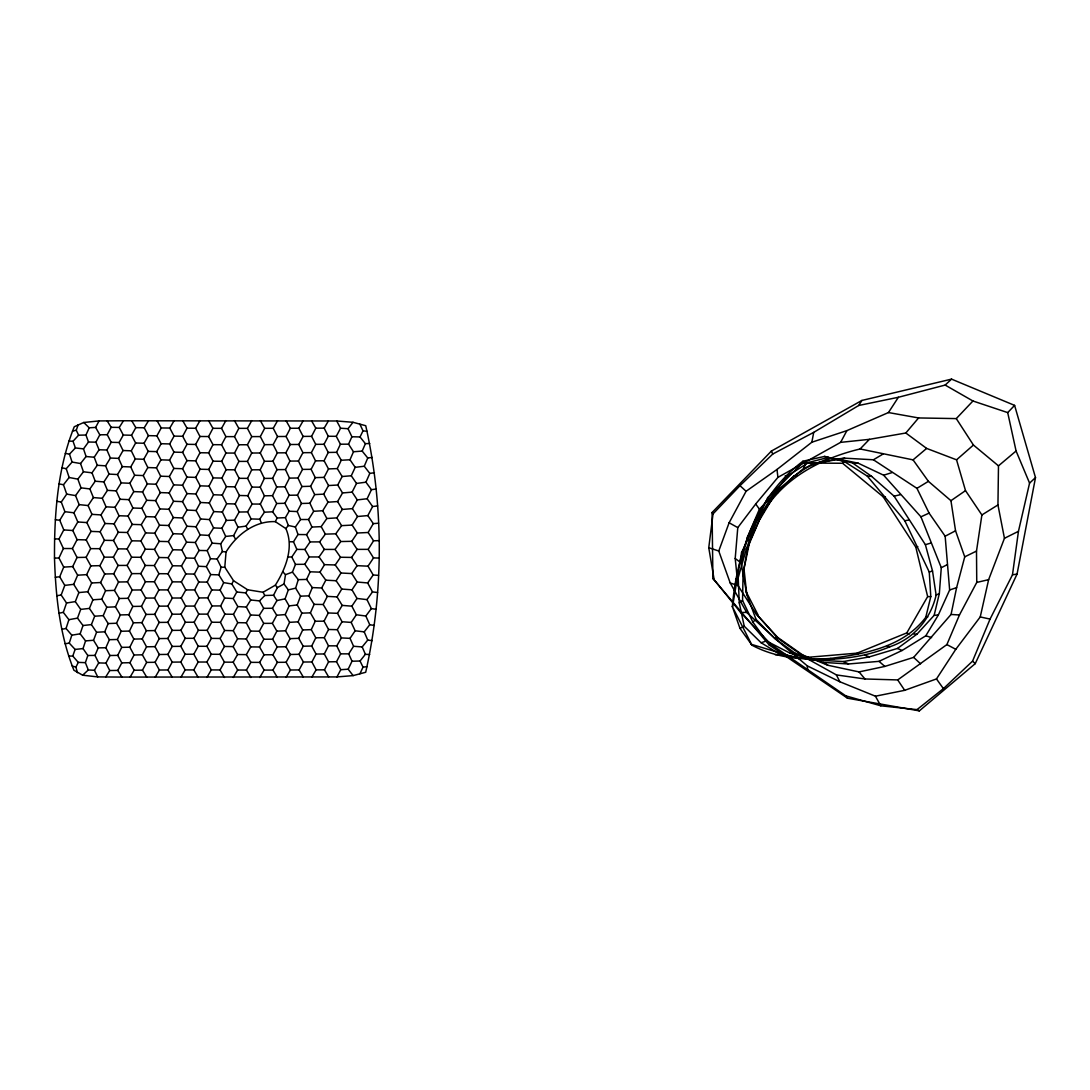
<?xml version="1.0" encoding="UTF-8"?>
<svg xmlns="http://www.w3.org/2000/svg" width="1090" height="1090" viewBox="0 0 1090 1090"><rect width="100%" height="100%" fill="white"/><g stroke="black" fill="none" stroke-linecap="round" stroke-linejoin="round"><path stroke-width="1.5" d="M54.5 558.135C54.268 513.812 57.538 468.25 74.27 426.735L83.753 422.484L99.054 420.917L123.456 420.767L336.728 420.985L353.01 422.293L365.736 425.713C383.775 506.4 383.789 591.584 365.695 672.271L353.119 675.609L336.96 676.931L121.889 677.081L97.705 676.904L82.663 675.201L73.916 670.255C59.65 634.748 55.685 596.08 54.5 558.135L58.969 557.985L63.384 548.515L58.983 539.019L63.779 529.917L59.773 520.243L64.896 511.687L61.285 502.054L66.708 494.111L63.465 484.764L69.133 477.502L66.245 468.714L72.076 462.065L80.551 463.536L83.426 471.793L77.84 479.123L81.041 487.857L75.578 495.596L79.134 504.629L73.888 512.791L77.799 521.96L72.826 530.53L77.09 539.659L72.43 548.543L77.036 557.481L72.73 566.568L77.635 575.193L73.711 584.335L78.875 592.565L75.319 601.598L80.701 609.392L77.499 618.125L82.99 625.524L80.142 633.808L85.551 640.893L83.044 648.591L87.827 655.499L85.388 662.652L88.304 669.955L94.435 670.282L97.705 676.904M951.556 379.129L945.153 385.07L898.378 397.278L888.459 412.551L846.889 430.632L811.846 442.227L776.979 469.477L746.078 491.277L729.115 522.764L718.76 551.009L730.218 582.973L746.65 612.417L776.312 639.653L807.254 665.854L839.845 681.754L875.42 696.197L904.7 690.324L936.474 678.934L955.794 649.299L980.237 616.94L988.63 579.662L1004.449 538.297L997.95 504.943L998.481 465.852L1016.084 451.001L1007.705 412.606L1014.599 405.385L951.556 379.129L861.918 400.439L771.366 451.083L712.083 512.518L712.915 578.531L769.131 644.926L847.557 698.227L919.347 710.871L975.25 663.633L1017.065 574.048L1035.5 477.597L1014.599 405.385M759.934 519.371L773.846 495.977L793.588 476.316L812.65 463.631L837.91 458.917L858.212 463.195L883.649 475.213L920.941 516.823L941.283 567.713L939.348 593.491L934.144 615.36L917.017 634.121L897.492 648.441L869.384 656.875L843.469 661.548L813.099 659.913L790.168 653.223L766.42 640.961L752.822 622.022L742.549 600.44L743.08 573.217L747.89 546.976L760.752 516.892C780.672 479.328 820.211 458.495 860.105 448.971L869.425 439.338L905.817 433.003L918.584 417.947L956.284 418.601L972.948 400.997L1007.705 412.606M224.785 567.195L226.052 551.976C236.38 534.972 254.61 520.734 275.32 521.647L285.853 528.582C294.259 547.534 285.594 568.721 275.361 585.167L263.058 592.265L247.621 589.758L233.546 580.711L224.785 567.195L221.12 567.195L217.087 559.02L222.374 551.513L220.725 543.787L225.712 536.43L233.628 535.599L238.002 527.206L234.527 520.148L239.119 512.028L235.167 503.962L239.405 495.487L235.004 486.849L239.105 478.319L234.691 469.804L238.901 461.397L234.554 453.072L238.833 444.774L234.514 436.64L238.819 428.356L234.5 420.631M905.817 433.003L926.636 448.412L956.543 459.817L965.508 490.623L981.886 514.957L976.504 551.077L976.749 582.428L959.445 614.992L946.883 644.585L897.71 679.928L864.97 678.975L836.398 674.914L805.333 657.638L777.838 638.263L755.956 613.629L737.998 585.575L735.205 558.462L737.78 527.615L755.683 504.002L777.933 477.366L840.622 442.363L869.425 439.338M732.371 606.68C736.663 552.276 758.109 494.819 802.921 461.233L824.599 456.424L844.491 461.629L867.313 476.112L904.809 520.775L929.266 572.073L930.792 596.611L925.764 617.322C903.351 647.038 865.024 653.891 830.376 658.455C803.562 660.417 776.066 658.115 751.991 645.212L732.371 606.68L739.974 628.344L751.991 645.212M919.347 710.871L917.003 709.631L880.788 705.802L845.745 695.842L770.766 644.176L740.573 612.444L714.154 579.703L708.759 547.711L713.037 513.881L740.001 485.677L772.783 454.012L813.726 432.362L858.688 405.494L898.378 397.278M917.003 709.631L943.409 688.635L972.553 661.153L990.061 619.093L1012.474 574.825L1018.455 531.321L1029.573 483.115L1035.5 477.597M286.057 677.381L290.444 670.009L286.111 662.27L290.403 654.477L285.934 646.738L290.09 638.658L285.553 630.797L289.586 622.336L285.226 614.583L289.109 605.904L285.103 598.846L288.319 589.894L284.027 583.954L285.498 574.675L282.896 571.869M732.48 606.885L741.568 552.576L767.837 497.544M811.846 442.227L813.726 432.362M743.08 573.217L749.743 541.362L760.752 516.892M755.956 613.629L777.565 637.309L802.785 655.035L827.909 665.268L859.029 671.917L884.835 666.426L913.652 657.379L951.066 614.447L956.611 587.646L964.732 556.84L955.549 530.789L950.943 500.692L928.408 481.344L913.066 459.871L860.105 448.971M827.909 665.268L823.195 662.393L795.223 653.292L774.704 638.427L756.051 619.42L746.827 594.718L741.064 562.917L747.386 537.22L759.43 509.153L778.764 489.206L803.602 468.536L828.4 458.686M767.551 497.844L802.444 463.018L802.921 461.233M813.099 659.913L780.14 654.409L761.106 642.746L744.238 626.232L739.265 602.865L738.202 577.727L746.309 549.047L756.024 522.342L771.529 496.849L787.334 475.989L808.725 462.419L828.264 457.432L852.503 462.909L858.212 463.195M777.729 492.803L778.764 489.206M223.682 582.619L220.098 590.153L224.663 598.042L233.219 598.533L237.811 606.558L246.34 607.062L250.646 614.992L259.27 615.387L263.712 608.343L272.446 608.261L276.955 600.535L273.549 595.235L264.802 595.494L259.474 600.89L250.727 599.99L245.754 592.919L236.775 591.993L231.816 583.954L223.682 582.619L218.831 574.866L221.12 567.195M303.333 677.122L299.096 669.928L303.401 662.025L299.041 654.313L303.211 646.22L298.715 638.318L302.707 629.952L298.115 621.831L301.848 613.152L297.216 604.95L300.513 596.162L295.622 588.15L298.279 579.662L292.447 572.114L295.458 564.375L291.807 557.004L296.861 549.414L304.887 549.442L310.064 541.921L319.615 541.894L325.351 534.141L335.774 533.814L341.579 525.653L352.152 525.08L357.506 516.51L367.848 515.584L372.589 506.537L377.617 505.923M83.044 648.591L75.115 649.422L69.27 643.114L71.804 635.197L66.054 628.467L68.902 619.679L63.315 612.348L66.531 603.002L61.163 595.017L64.773 585.385L59.705 576.787L63.71 567.113L58.969 557.985M99.054 420.917L95.634 427.416L89.203 427.798L85.96 435.033L78.603 435.196L76.273 430.237L78.194 424.746M85.388 662.652L78.262 662.379L72.771 656.044L75.115 649.422M94.435 670.282L98.686 662.897L94.993 655.403L98.195 647.869L93.536 640.266L96.574 632.255L91.424 624.597L94.667 616.218L89.421 608.411L92.95 599.786L87.786 591.734L91.642 582.973L86.669 574.648L90.852 565.874L86.124 557.317L90.647 548.638L86.205 539.904L91.015 531.402L86.873 522.587L91.942 514.344L88.113 505.556L93.386 497.585L89.87 488.933L95.225 481.208L91.996 472.815L97.269 465.28L94.23 457.241L99.067 449.761L95.906 442.172L99.817 434.815L95.634 427.416M808.371 659.327C836.098 660.308 864.302 657.692 890.026 646.683C913.638 638.767 930.601 619.311 936.119 595.126L932.522 570.996L925.383 544.687L894.086 496.154L871.646 476.385L852.503 462.909M105.757 676.904L109.749 670.527L105.962 663.129L109.94 655.512L105.866 647.746L109.382 639.694L104.749 631.805L108.169 623.562L103.223 615.632L106.793 607.225L101.752 599.2L105.567 590.698L100.621 582.523L104.722 573.994L99.926 565.656L104.327 557.167L99.762 548.692L104.422 540.299L100.117 531.743L105.022 523.5L100.975 514.916L106.057 506.823L102.283 498.294L107.447 490.35L103.904 481.93L109.014 474.096L105.607 465.839L110.403 458.045L106.915 450.006L111.18 442.295L107.242 434.692L111.166 427.307L107.161 420.917M311.849 677.122L316.114 669.86L311.904 661.957L316.046 654.055L311.699 646.029L315.787 637.8L311.277 629.639L315.242 621.232L310.418 612.853L314.124 604.351L308.865 595.849L312.299 587.592L306.617 579.417L298.279 579.662M296.861 549.414L293.496 541.798L298.006 534.522L306.562 534.618L311.931 527.069L308.565 519.508L313.688 511.292L322.735 510.733L328.008 502.204L337.6 501.55L342.533 492.966L352.125 492.121L356.498 483.442L351.28 475.771L355.19 467.338L364.264 466.234L367.752 457.977L372.235 457.419M351.893 436.749L348.568 444.161L353.487 451.764L362.18 451.083L365.395 443.685L360.027 436.954L351.893 436.749L348.023 428.697L340.557 428.22L336.728 420.985M803.602 468.536L806.505 461.833M355.19 467.338L349.985 459.762L353.487 451.764M356.498 483.442L365.94 482.189L369.81 473.414L374.429 472.706M121.889 677.081L117.775 670.418L121.78 662.87L117.734 655.363L121.685 647.378L117.407 639.476L121.167 631.26L116.548 623.235L120.282 614.937L115.458 606.857L119.314 598.505L114.464 590.385L118.524 582.006L113.742 573.803L118.061 565.451L113.428 557.14L117.979 548.856L113.537 540.476L118.306 532.274L114.096 523.84L119.014 515.733L115.022 507.3L120.036 499.261L116.235 490.868L121.208 482.897L117.529 474.545L122.298 466.615L118.592 458.372L123.034 450.524L119.11 442.499L123.293 435.033L119.273 427.43L123.456 420.767M823.195 662.393L848.51 663.974L879.03 661.344L902.084 650.485L925.819 635.783L938.34 614.978L949.649 589.976L945.153 536.212L929.089 513.104L916.949 488.347L873.417 459.789L844.668 458.168L837.91 458.917M206.923 677.408L211.269 669.914L206.882 662.025L211.256 654.245L206.936 646.302L211.392 638.372L207.154 630.32L211.705 622.24L207.55 614.12L212.019 605.958L207.727 597.865L211.787 589.935L207.223 582.115L210.683 574.58L206.364 566.636L210.493 558.748L207.195 550.6L212.155 543.147L208.844 535.422L213.572 527.914L209.444 519.589L213.79 511.592L209.334 502.953L213.545 494.737L209.008 486.14L213.245 477.897L208.79 469.436L213.054 461.193L208.667 452.868L212.959 444.666L208.612 436.545L212.918 428.316L208.599 420.617M306.617 579.417L310.132 571.787L304.805 564.279L295.458 564.375M238.002 527.206L246.067 526.116L251.082 518.922L259.679 519.194L264.448 512.205L260.347 504.07L264.393 495.827L260.224 487.189L264.325 478.415L260.169 469.79L264.448 461.288L260.265 452.977L264.584 444.666L260.333 436.586L264.652 428.316L260.347 420.645M342.533 492.966L337.736 485.023L342.124 476.507L337.3 468.577L341.265 460.253L336.619 452.309L340.407 444.202L336.279 436.327L340.557 428.22M359.918 673.756L363.024 667.148L360.054 661.017L365.382 654.313L369.687 654.518M251.082 518.922L247.607 511.905L252.117 504.043L247.852 495.691L251.926 487.094L247.58 478.36L251.722 469.817L247.444 461.383L251.708 453.031L247.43 444.747L251.736 436.613L247.43 428.343L251.736 420.645M311.931 527.069L321.182 526.634L326.864 518.513L336.851 517.886L342.301 509.439L352.383 508.635L357.275 499.915L367.139 498.73L371.431 489.696L376.241 488.988M264.448 512.205L272.623 511.796L276.669 503.498L272.527 495.664L276.697 486.944L272.65 478.346L276.996 469.64L272.95 461.22L277.337 452.868L273.168 444.611L277.5 436.518L273.249 428.302L277.528 420.726M130.105 677.081L134.152 670.241L129.955 662.693L134.043 654.995L129.819 647.188L133.852 639.081L129.465 631.056L133.416 622.812L128.838 614.706L132.803 606.435L128.102 598.301L132.203 590.031L127.476 581.869L131.767 573.626L127.121 565.41L131.604 557.208L127.094 548.951L131.754 540.803L127.407 532.492L132.217 524.399L128.034 516.061L132.925 508.008L128.92 499.656L133.784 491.617L129.887 483.265L134.642 475.254L130.732 466.942L135.283 458.972L131.291 450.81L135.623 443.003L131.549 435.251L135.814 427.648L131.74 420.767M336.96 676.931L340.775 669.696L348.173 669.206L352.016 661.221L348.705 653.864L353.569 646.275L350.04 638.345L355.163 630.783L351.198 622.417L356.348 614.774L351.866 606.176L342.192 605.386L337.069 596.911L327.313 596.38L321.673 587.973L312.299 587.592M77.431 672.666L75.932 667.148L78.262 662.379M360.027 436.954L363.024 430.822L359.891 424.214M225.712 536.43L221.883 528.269L226.325 520.393L222.36 512.028L226.625 503.73L222.265 495.078L226.407 486.671L221.924 478.074L226.107 469.736L221.706 461.302L225.957 453.045L221.597 444.734L225.889 436.627L221.556 428.343L225.862 420.631M146.755 677.203L142.49 670.146L146.619 662.407L142.368 654.804L146.523 646.806L142.218 638.904L146.36 630.715L141.932 622.649L146.06 614.419L141.509 606.299L145.692 598.083L141.087 589.935L145.406 581.76L140.801 573.599L145.27 565.465L140.719 557.29L145.338 549.197L140.896 540.981L145.624 532.928L141.291 524.672L146.087 516.633L141.904 508.322L146.687 500.296L142.599 491.958L147.314 483.919L143.253 475.567L147.831 467.556L143.744 459.272L148.172 451.369L144.043 443.262L148.376 435.632L144.221 427.77L148.526 420.699M328.008 502.204L323.716 494.138L328.526 485.541L324.098 477.379L328.499 468.932L324.084 460.743L328.24 452.459L324.03 444.284L328.267 436.259L324.18 428.152L328.363 420.985M275.32 521.647L277.16 518.009L285.403 517.641L289.123 511.21L284.926 503.28L289.109 495.269L285.008 486.78L289.436 478.101L285.471 469.558L289.954 461.084L285.866 452.8L290.267 444.516L286.071 436.477L290.362 428.261L286.084 420.726M273.549 595.235L277.405 587.605L284.027 583.954M351.198 622.417L342.042 621.75L337.505 613.316L328.281 612.962L323.199 604.5L327.313 596.38M224.445 677.49L220.03 669.955L224.39 662.134L220.016 654.313L224.417 646.465L220.112 638.468L224.608 630.483L220.439 622.308L224.908 614.16L220.657 605.917L224.663 598.042M328.635 676.931L324.493 669.832L328.567 661.834L324.329 653.959L328.485 645.825L324.289 637.691L328.567 629.489L324.043 621.177L328.281 612.962M298.006 534.522L295.39 527.001L300.581 519.521L297.229 511.564L301.426 503.485L297.502 495.119L301.93 486.522L297.965 477.992L302.516 469.409L298.469 461.029L302.911 452.691L298.783 444.461L303.115 436.409L298.892 428.247L303.129 420.822M313.688 511.292L309.901 503.239L314.669 494.601L310.623 486.263L315.255 477.638L311.113 469.313L315.541 460.879L311.386 452.636L315.719 444.339L311.577 436.341L315.8 428.179L311.577 420.822M155.202 677.203L159.385 670.023L155.08 662.284L159.304 654.504L155.012 646.643L159.249 638.59L154.903 630.579L159.154 622.417L154.739 614.324L159.031 606.149L154.535 598.029L158.922 589.894L154.398 581.76L158.908 573.681L154.371 565.547L158.99 557.508L154.508 549.36L159.195 541.376L154.766 533.173L159.508 525.189L155.148 516.933L159.889 508.935L155.625 500.623L160.285 492.585L156.088 484.232L160.652 476.194L156.47 467.855L160.925 459.844L156.728 451.642L161.102 443.725L156.892 435.823L161.225 427.961L157.014 420.699M340.775 669.696L336.524 661.712L340.611 653.85L336.796 645.852L341.361 637.923L337.328 629.693L342.042 621.75M198.203 677.408L193.829 669.914L198.162 662.025L193.816 654.218L198.216 646.275L193.925 638.304L198.394 630.279L194.156 622.226L198.734 614.133L194.497 606.067L199.02 597.947L194.647 589.922L198.775 582.019L194.374 574.076L198.503 566.241L194.511 558.216L199.075 550.464L195.328 542.493L200.124 534.89L196.036 526.77L200.615 518.976L196.105 510.515L200.478 502.49L195.9 493.974L200.233 485.84L195.75 477.393L200.083 469.231L195.682 460.852L200.001 452.731L195.655 444.447L199.974 436.477L195.641 428.247L199.974 420.631M259.706 677.517L264.121 670.105L272.95 670.077L277.351 662.339L272.882 654.749L277.187 646.929L272.636 639.19L276.86 631.137L272.377 623.344L276.71 615.25L285.226 614.583M321.673 587.973L325.815 580.18L319.956 572.155L310.132 571.787M231.816 583.954L233.546 580.711M840.622 442.363L846.889 430.632M196.036 526.77L186.962 526.238L182.493 517.968L187.058 510.038L182.534 501.645L187.003 493.606L182.561 485.2L186.976 477.107L182.602 468.727L186.976 460.62L182.643 452.364L186.99 444.298L182.684 436.259L187.017 428.179L182.725 420.658M172.261 677.312L167.928 669.969L172.179 662.12L167.874 654.395L172.166 646.411L167.846 638.468L172.193 630.374L167.846 622.336L172.247 614.201L167.846 606.108L172.329 598.015L167.887 589.908L172.438 581.856L167.983 573.749L172.602 565.764L168.146 557.671L172.847 549.742L168.405 541.607L173.119 533.705L168.664 525.489L173.351 517.559L168.923 509.275L173.542 501.277L169.182 492.912L173.719 484.873L169.4 476.494L173.869 468.441L169.59 460.13L173.978 452.132L169.699 443.943L174.059 436.123L169.795 428.043L174.127 420.658M233.219 598.533L236.775 591.993M250.877 677.517L246.449 670.064L250.836 662.352L246.381 654.627L250.727 646.901L246.313 638.985L250.646 631.069L246.326 622.826L250.646 614.992M180.872 677.312L185.15 669.914L180.804 662.052L185.137 654.245L180.817 646.329L185.205 638.331L180.899 630.306L185.368 622.24L181.049 614.174L185.613 606.081L181.267 598.015L185.791 589.962L181.39 581.91L185.845 573.94L181.512 565.901L186.049 558.025L181.853 549.973L186.553 542.18L182.275 534.045L186.962 526.238M264.121 670.105L259.679 662.393L264.053 654.777L259.556 646.997L263.848 639.244L259.366 631.219L263.671 623.371L259.27 615.387M233.233 677.49L237.62 670.023L233.192 662.202L237.566 654.518L233.178 646.602L237.566 638.794L233.287 630.674L237.715 622.635L233.505 614.283L237.811 606.558M750.928 644.204L797.58 658.183L857.081 653.142L906.798 632.895L927.645 596.598L915.832 547.235L883.132 496.754L842.584 463.264L802.444 463.018M304.805 564.279L309.178 556.949L319.057 556.963L324.316 549.428L335.052 549.414L340.761 541.539L351.757 541.321L357.343 533.01L368.134 532.492L373.284 523.636L378.53 523.227M337.505 613.316L342.192 605.386M741.568 552.576L742.113 551.649M245.754 592.919L247.621 589.758M337.069 596.911L341.756 589.063L352.002 589.826L357.002 598.451L366.989 599.623L371.349 608.588L376.2 609.296M319.956 572.155L324.507 564.661L335.229 564.961L340.993 573.013L351.784 573.558L357.179 582.033L367.671 582.946L372.48 591.911L377.576 592.51M246.34 607.062L250.727 599.99M325.815 580.18L336.142 580.738L340.993 573.013M335.052 549.414L340.502 557.249L351.593 557.426L357.125 549.374L368.147 549.36L373.557 540.79L378.979 540.64M858.688 405.494L861.918 400.439M352.002 589.826L357.179 582.033M351.866 606.176L357.002 598.451M351.593 557.426L357.111 565.669L368.011 566.173L373.516 557.917L378.966 558.053M351.784 573.558L357.111 565.669M335.229 564.961L340.502 557.249M367.671 582.946L373.189 574.961L378.489 575.37M366.989 599.623L372.48 591.911M80.551 463.536L86.069 456.519L83.508 448.876L88.494 442.009L95.906 442.172M374.388 625.442L369.755 624.734L365.845 616.014L371.349 608.588M746.309 549.047L747.89 546.976M355.163 630.783L364.224 631.873L369.755 624.734M348.023 428.697L353.01 422.293M285.853 528.582L288.319 525.475L285.403 517.641M353.569 646.275L362.193 646.929L367.725 640.089L372.194 640.648M68.902 441.082L73.016 441.259L78.603 435.196M65.291 453.426L69.487 454.135L75.387 447.949L83.508 448.876M82.663 675.201L88.304 669.955M776.312 639.653L777.838 638.263M956.543 459.817L973.438 445.047L998.481 465.852M842.584 463.264L844.491 461.629M913.066 459.871L926.636 448.412M752.822 622.022L756.051 619.42M739.265 602.865L742.549 600.44M950.943 500.692L965.508 490.623M735.587 579.444L738.202 577.727M981.886 514.957L997.95 504.943M916.949 488.347L928.408 481.344M873.417 459.789L882.941 454.094M754.471 523.227L756.024 522.342M945.153 536.212L955.549 530.789M941.283 567.713L947.387 564.593M936.119 595.126L939.348 593.491M1004.449 538.297L1018.455 531.321M739.974 628.344L744.238 626.232M964.732 556.84L976.504 551.077M769.131 644.926L770.766 644.176M920.941 516.823L929.089 513.104M774.704 638.427L777.565 637.309M771.529 496.849L773.846 495.977M285.498 574.675L292.447 572.114M761.106 642.746L766.42 640.961M949.649 589.976L956.611 587.646M929.266 572.073L932.522 570.996M915.832 547.235L917.807 546.608M883.649 475.213L892.083 472.57M925.383 544.687L930.901 543.052M288.319 589.894L295.622 588.15M894.086 496.154L900.367 494.697M976.749 582.428L988.63 579.662M72.512 431.095L76.273 430.237M793.588 476.316L796.654 475.635M276.955 600.535L285.103 598.846M61.83 629.325L66.054 628.467M59.01 613.207L63.315 612.348M904.809 520.775L909.128 519.916M925.764 617.322L927.835 616.926M822.473 462.187L844.668 458.168M68.902 619.679L77.499 618.125M1012.474 574.825L1017.065 574.048M71.804 635.197L80.142 633.808M56.789 595.726L61.163 595.017M66.531 603.002L75.319 601.598M65.127 643.754L69.27 643.114M64.773 585.385L73.711 584.335M363.024 667.148L367.03 666.671M289.109 605.904L297.216 604.95M80.701 609.392L89.421 608.411M82.99 625.524L91.424 624.597M55.263 577.237L59.705 576.787M78.875 592.565L87.786 591.734M934.144 615.36L938.34 614.978M342.124 476.507L351.28 475.771M85.551 640.893L93.536 640.266M775.29 654.763L780.14 654.409M94.667 616.218L103.223 615.632M92.95 599.786L101.752 599.2M63.71 567.113L72.73 566.568M77.635 575.193L86.669 574.648M289.586 622.336L298.115 621.831M341.265 460.253L349.985 459.762M328.526 485.541L337.736 485.023M96.574 632.255L104.749 631.805M314.669 494.601L323.716 494.138M91.642 582.973L100.621 582.523M365.395 443.685L369.728 443.48M106.793 607.225L115.458 606.857M328.499 468.932L337.3 468.577M290.09 638.658L298.715 638.318M300.513 596.162L308.865 595.849M108.169 623.562L116.548 623.235M276.86 631.137L285.553 630.797M302.707 629.952L311.277 629.639M105.567 590.698L114.464 590.385M301.848 613.152L310.418 612.853M301.93 486.522L310.623 486.263M301.426 503.485L309.901 503.239M315.255 477.638L324.098 477.379M226.325 520.393L234.527 520.148M276.669 503.498L284.926 503.28M109.382 639.694L117.407 639.476M120.282 614.937L128.838 614.706M352.016 661.221L360.054 661.017M90.852 565.874L99.926 565.656M119.314 598.505L128.102 598.301M121.167 631.26L129.465 631.056M121.685 647.378L129.819 647.188M303.211 646.22L311.699 646.029M134.043 654.995L142.368 654.804M104.722 573.994L113.742 573.803M133.852 639.081L142.218 638.904M277.187 646.929L285.934 646.738M121.78 662.87L129.955 662.693M276.697 486.944L285.008 486.78M264.393 495.827L272.527 495.664M146.523 646.806L155.012 646.643M133.416 622.812L141.932 622.649M109.94 655.512L117.734 655.363M290.403 654.477L299.041 654.313M328.24 452.459L336.619 452.309M289.109 495.269L297.502 495.119M77.036 557.481L86.124 557.317M146.36 630.715L154.903 630.579M98.195 647.869L105.866 647.746M328.567 661.834L336.524 661.712M99.817 434.815L107.242 434.692M315.541 460.879L324.084 460.743M239.119 512.028L247.607 511.905M118.524 582.006L127.476 581.869M132.803 606.435L141.509 606.299M146.619 662.407L155.08 662.284M159.249 638.59L167.846 638.468M159.304 654.504L167.874 654.395M68.697 656.098L72.771 656.044M109.749 670.527L117.775 670.418M289.436 478.101L297.965 477.992M146.06 614.419L154.739 614.324M315.787 637.8L324.289 637.691M87.827 655.499L94.993 655.403M302.516 469.409L311.113 469.313M132.203 590.031L141.087 589.935M199.02 597.947L207.727 597.865M159.154 622.417L167.846 622.336M316.046 654.055L324.329 653.959M134.152 670.241L142.49 670.146M290.444 670.009L299.096 669.928M264.448 461.288L272.95 461.22M276.996 469.64L285.471 469.558M264.325 478.415L272.65 478.346M883.132 496.754L885.421 496.74M172.166 646.411L180.817 646.329M277.351 662.339L286.111 662.27M303.115 436.409L311.577 436.341M290.267 444.516L298.783 444.461M315.719 444.339L324.03 444.284M340.407 444.202L348.568 444.161M264.584 444.666L273.168 444.611M277.337 452.868L285.866 452.8M302.911 452.691L311.386 452.636M289.954 461.084L298.469 461.029M145.692 598.083L154.535 598.029M172.193 630.374L180.899 630.306M172.179 662.12L180.804 662.052M303.401 662.025L311.904 661.957M277.5 436.518L286.071 436.477M251.708 453.031L260.265 452.977M251.722 469.817L260.169 469.79M740.573 612.444L746.65 612.417M315.242 621.232L324.043 621.177M263.848 639.244L272.636 639.19M159.385 670.023L167.928 669.969M315.8 428.179L324.18 428.152M251.736 436.613L260.333 436.586M118.061 565.451L127.121 565.41M185.791 589.962L194.647 589.922M159.031 606.149L167.846 606.108M212.019 605.958L220.657 605.917M172.247 614.201L181.049 614.174M263.671 623.371L272.377 623.344M185.205 638.331L193.925 638.304M185.137 654.245L193.816 654.218M264.053 654.777L272.882 654.749M316.114 669.86L324.493 669.832M290.362 428.261L298.892 428.247M264.652 428.316L273.249 428.302M238.833 444.774L247.43 444.747M238.901 461.397L247.444 461.383M300.581 519.521L308.565 519.508M104.327 557.167L113.428 557.14M131.767 573.626L140.801 573.599M185.613 606.081L194.497 606.067M198.734 614.133L207.55 614.12M185.368 622.24L194.156 622.226M238.819 428.356L247.43 428.343M145.406 581.76L154.398 581.76M172.329 598.015L181.267 598.015M185.15 669.914L193.829 669.914M225.889 436.627L234.514 436.64M158.922 589.894L167.887 589.908M340.611 653.85L348.705 653.864M198.162 662.025L206.882 662.025M212.918 428.316L221.556 428.343M225.957 453.045L234.554 453.072M63.384 548.515L72.43 548.543M328.485 645.825L336.796 645.852M198.216 646.275L206.936 646.302M239.105 478.319L247.58 478.36M252.117 504.043L260.347 504.07M287.842 556.99L291.807 557.004M927.645 596.598L930.792 596.611M198.394 630.279L207.154 630.32M250.836 662.352L259.679 662.393M211.269 669.914L220.03 669.955M237.62 670.023L246.449 670.064M187.017 428.179L195.641 428.247M289.681 541.784L293.496 541.798M90.647 548.638L99.762 548.692M172.438 581.856L181.39 581.91M328.267 436.259L336.279 436.327M199.974 436.477L208.612 436.545M212.959 444.666L221.597 444.734M226.107 469.736L234.691 469.804M131.604 557.208L140.719 557.29M145.27 565.465L154.371 565.547M158.908 573.681L167.983 573.749M211.705 622.24L220.439 622.308M211.256 654.245L220.016 654.313M224.39 662.134L233.192 662.202M161.225 427.961L169.795 428.043M251.926 487.094L260.224 487.189M117.979 548.856L127.094 548.951M198.775 582.019L207.223 582.115M211.392 638.372L220.112 638.468M250.727 646.901L259.556 646.997M790.168 653.223L795.223 653.292M213.054 461.193L221.706 461.302M237.566 654.518L246.381 654.627M135.814 427.648L144.221 427.77M172.602 565.764L181.512 565.901M224.908 614.16L233.505 614.283M224.417 646.465L233.178 646.602M111.166 427.307L119.273 427.43M174.059 436.123L182.684 436.259M200.001 452.731L208.667 452.868M145.338 549.197L154.508 549.36M199.075 550.464L207.195 550.6M158.99 557.508L168.146 557.671M185.845 573.94L194.374 574.076M314.124 604.351L323.199 604.5M186.99 444.298L195.655 444.447M250.646 631.069L259.366 631.219M226.407 486.671L235.004 486.849M131.754 540.803L140.896 540.981M104.422 540.299L113.537 540.476M148.376 435.632L156.892 435.823M213.245 477.897L221.924 478.074M224.608 630.483L233.287 630.674M237.566 638.794L246.313 638.985M200.083 469.231L208.79 469.436M186.049 558.025L194.511 558.216M237.715 622.635L246.326 622.826M328.567 629.489L337.328 629.693M161.102 443.725L169.699 443.943M186.976 460.62L195.682 460.852M239.405 495.487L247.852 495.691M118.306 532.274L127.407 532.492M159.195 541.376L168.405 541.607M172.847 549.742L181.853 549.973M211.787 589.935L220.098 590.153M913.938 634.039L917.017 634.121M123.293 435.033L131.549 435.251M111.18 442.295L119.11 442.499M173.978 452.132L182.643 452.364M145.624 532.928L154.766 533.173M226.625 503.73L235.167 503.962M132.217 524.399L141.291 524.672M77.09 539.659L86.205 539.904M135.623 443.003L144.043 443.262M99.067 449.761L106.915 450.006M148.172 451.369L156.728 451.642M160.925 459.844L169.59 460.13M173.869 468.441L182.602 468.727M146.087 516.633L155.148 516.933M123.034 450.524L131.291 450.81M186.976 477.107L195.75 477.393M159.508 525.189L168.664 525.489M98.686 662.897L105.962 663.129M135.283 458.972L143.744 459.272M147.831 467.556L156.47 467.855M160.652 476.194L169.4 476.494M200.233 485.84L209.008 486.14M146.687 500.296L155.625 500.623M132.925 508.008L141.904 508.322M186.553 542.18L195.328 542.493M134.642 475.254L143.253 475.567M147.314 483.919L156.088 484.232M173.719 484.873L182.561 485.2M160.285 492.585L169.182 492.912M159.889 508.935L168.923 509.275M119.014 515.733L128.034 516.061M91.015 531.402L100.117 531.743M210.683 574.58L218.831 574.866M122.298 466.615L130.732 466.942M133.784 491.617L142.599 491.958M213.545 494.737L222.265 495.078M105.022 523.5L114.096 523.84M173.119 533.705L182.275 534.045M110.403 458.045L118.592 458.372M54.514 538.841L58.983 539.019M187.003 493.606L195.9 493.974M173.542 501.277L182.534 501.645M210.493 558.748L217.087 559.02M121.208 482.897L129.887 483.265M120.036 499.261L128.92 499.656M289.123 511.21L297.229 511.564M173.351 517.559L182.493 517.968M213.572 527.914L221.883 528.269M341.361 637.923L350.04 638.345M198.503 566.241L206.364 566.636M213.79 511.592L222.36 512.028M109.014 474.096L117.529 474.545M200.478 502.49L209.334 502.953M187.058 510.038L196.105 510.515M106.057 506.823L115.022 507.3M107.447 490.35L116.235 490.868M200.124 534.89L208.844 535.422M867.313 476.112L871.646 476.385M91.942 514.344L100.975 514.916M951.066 614.447L959.445 614.992M63.779 529.917L72.826 530.53M97.269 465.28L105.607 465.839M200.615 518.976L209.444 519.589M77.799 521.96L86.873 522.587M212.155 543.147L220.725 543.787M93.386 497.585L102.283 498.294M95.225 481.208L103.904 481.93M785.195 475.799L787.334 475.989M86.069 456.519L94.23 457.241M79.134 504.629L88.113 505.556M55.318 519.767L59.773 520.243M363.024 430.822L367.085 431.299M83.426 471.793L91.996 472.815M81.041 487.857L89.87 488.933M64.896 511.687L73.888 512.791M222.374 551.513L226.052 551.976M356.348 614.774L365.845 616.014M887.315 646.302L890.026 646.683M56.871 501.318L61.285 502.054M66.708 494.111L75.578 495.596M888.459 412.551L918.584 417.947M69.133 477.502L77.84 479.123M59.119 483.878L63.465 484.764M830.376 658.455L834.354 659.287M61.966 467.814L66.245 468.714M288.319 525.475L295.39 527.001M980.237 616.94L990.061 619.093M824.599 456.424L828.264 457.432M808.725 462.419L812.65 463.631M72.213 665.976L75.932 667.148M925.819 635.783L931.582 637.596M708.759 547.711L718.76 551.009M730.218 582.973L737.998 585.575M797.58 658.183L799.542 658.851M864.997 655.213L869.384 656.875M897.492 648.441L902.084 650.485M843.469 661.548L848.51 663.974M906.798 632.895L909.169 634.053M946.883 644.585L955.794 649.299M729.115 522.764L737.78 527.615M945.153 385.07L972.948 400.997M857.081 653.142L858.307 654M735.205 558.462L741.064 562.917M879.03 661.344L884.835 666.426M972.553 661.153L975.25 663.633M740.001 485.677L746.078 491.277M913.652 657.379L920.573 663.824M712.915 578.531L714.154 579.703M83.753 422.484L89.203 427.798M802.785 655.035L805.333 657.638M859.029 671.917L864.97 678.975M275.361 585.167L277.405 587.605M362.18 451.083L367.752 457.977M364.264 466.234L369.81 473.414M348.173 669.206L353.119 675.609M845.745 695.842L847.557 698.227M365.94 482.189L371.431 489.696M272.623 511.796L277.16 518.009M755.683 504.002L759.43 509.153M936.474 678.934L943.409 688.635M319.057 556.963L324.507 564.661M712.083 512.518L713.037 513.881M367.139 498.73L372.589 506.537M367.848 515.584L373.284 523.636M336.142 580.738L341.756 589.063M897.71 679.928L904.7 690.324M351.757 541.321L357.125 549.374M352.125 492.121L357.275 499.915M368.134 532.492L373.557 540.79M352.152 525.08L357.343 533.01M956.284 418.601L973.438 445.047M352.383 508.635L357.506 516.51M335.774 533.814L340.761 541.539M368.147 549.36L373.516 557.917M319.615 541.894L324.316 549.428M272.446 608.261L276.71 615.25M336.851 517.886L341.579 525.653M337.6 501.55L342.301 509.439M272.95 670.077L277.31 677.394M368.011 566.173L373.189 574.961M304.887 549.442L309.178 556.949M747.386 537.22L749.743 541.362M259.474 600.89L263.712 608.343M875.42 696.197L880.788 705.802M321.182 526.634L325.351 534.141M263.058 592.265L264.802 595.494M322.735 510.733L326.864 518.513M746.119 591.679L758.218 615.278M233.628 535.599L235.44 539.141M836.398 674.914L839.845 681.754M246.067 526.116L247.73 529.386M771.366 451.083L772.783 454.012M306.562 534.618L310.064 541.921M259.679 519.194L261.368 522.805M362.193 646.929L365.382 654.313M364.224 631.873L367.725 640.089M1016.084 451.001L1029.573 483.115M85.96 435.033L88.494 442.009M73.016 441.259L75.387 447.949M69.487 454.135L72.076 462.065M776.979 469.477L777.933 477.366M807.254 665.854L807.772 670.35M744.116 570.097L746.827 594.718"/></g></svg>
